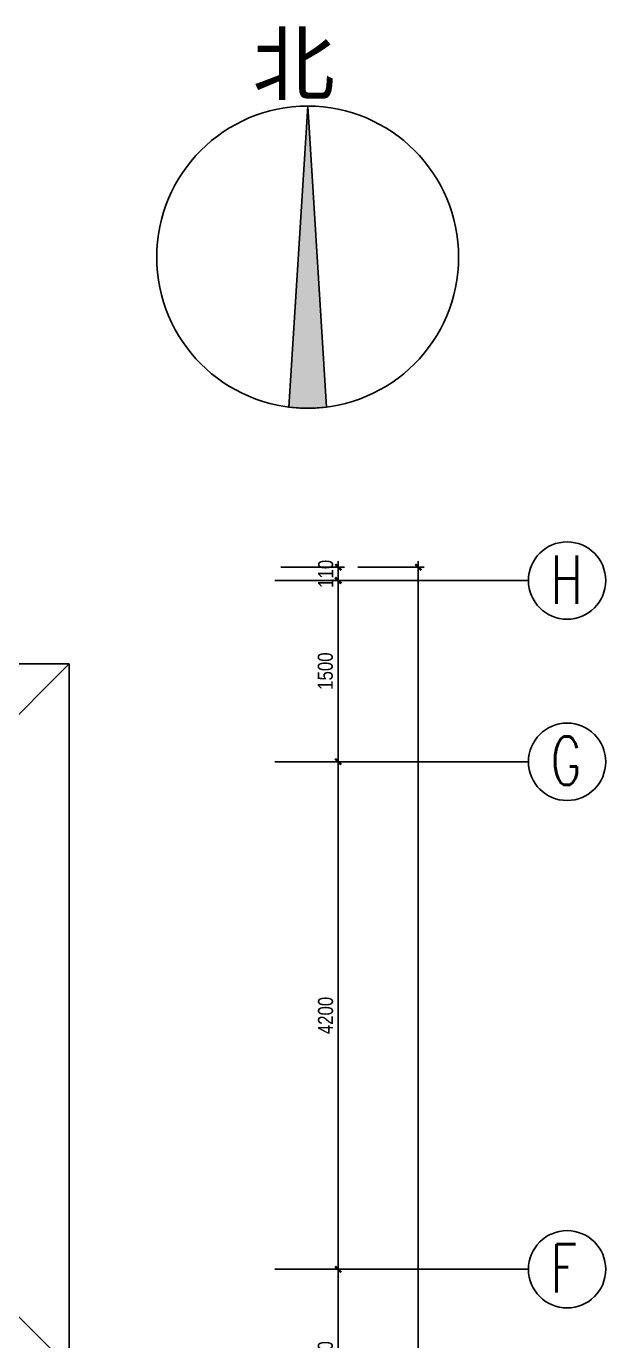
# Model space of a CAD drawing. Extents: x 160245 to 405305, y -111140 to 232735.
# Drawn here: x 179451 to 184248, y 221858 to 232735 of the extents above; entities that cross this region are included whole.
import ezdxf
from ezdxf.enums import TextEntityAlignment as Align

# ---------------------------------------------------------------- set-up
doc = ezdxf.new("R2010")
doc.units = 0
doc.header["$LTSCALE"] = 10
doc.header["$MEASUREMENT"] = 0
doc.layers.get('Defpoints').update_dxf_attribs({"color": 229})
for name, color, linetype in [('P-o 原建筑尺寸', 8, 'Continuous'), ('P-Stair 楼梯（原建筑设备）', 159, 'Continuous'), ('指北针', 2, 'Continuous')]:
    doc.layers.add(name, color=color, linetype=linetype)
doc.styles.add('1', font='simplex.shx', dxfattribs={"width": 0.8, "height": 3})
doc.styles.add('PDC DIM', font='PMingLiU-ExtB.ttf', dxfattribs={"width": 0.85})
doc.dimstyles.new('PDC-A2', dxfattribs={"dimscale": 0, "dimtxt": 2.5, "dimasz": 1, "dimexe": 1, "dimexo": 1, "dimgap": 0.7, "dimtad": 1, "dimdec": 0, "dimtxsty": 'PDC DIM', "dimblk": 'ARCHTICK', "dimcen": 1, "dimdle": 1, "dimclrd": 8, "dimclre": 8, "dimclrt": 9, "dimadec": 0, "dimazin": 0, "dimtfac": 1, "dimtdec": 0, "dimtix": 1, "dimtmove": 2, "dimatfit": 3, "dimldrblk": 'PDC A2 T R', "dimfxl": 10, "dimfxlon": 1, "dimarcsym": 0})

# ---------------------------------------------------------------- blocks, each defined once
blk = doc.blocks.new('_ArchTick')
at = {"color": 0, "linetype": 'ByBlock', "const_width": 0.4}
blk.add_lwpolyline([(-0.5, -0.5), (0.5, 0.5)], dxfattribs=at)
blk = doc.blocks.new('*D1382')
at = {"layer": 'Defpoints', "color": 0}
for p in [(181508, 228149), (181508, 226649), (182033, 226649)]:
    blk.add_point(p, dxfattribs=at)
at = {"layer": 'P-o 原建筑尺寸', "color": 8, "lineweight": -2}
for p, q in [((181558, 228149), (182083, 228149)), ((182033, 228199), (182033, 226599)), ((181558, 226649), (182083, 226649))]:
    blk.add_line(p, q, dxfattribs=at)
at = {"layer": 'P-o 原建筑尺寸', "color": 8, "lineweight": -2, "xscale": 50, "yscale": 50, "zscale": 50}
for p, rotation in [((182033, 228149), 90), ((182033, 226649), 270)]:
    blk.add_blockref('_ArchTick', p, dxfattribs=dict(at, rotation=rotation))
at = {"layer": 'P-o 原建筑尺寸', "color": 9, "insert": (181927, 227399), "char_height": 125, "attachment_point": 5, "rotation": 90, "style": 'PDC DIM'}
blk.add_mtext('1500', dxfattribs=at)
blk = doc.blocks.new('PDC A2 T R')
at = {"color": 0, "linetype": 'ByBlock'}
blk.add_line((0, 0), (-2, 0), dxfattribs=at)
for points in [[(-2.15, 0.89), (-1.49, 1.35), (-0.6, 0), (0, 0)], [(-2.15, -0.89), (-1.49, -1.35), (-0.6, 0), (0, 0)]]:
    blk.add_solid(points, dxfattribs=at)
blk = doc.blocks.new('*D1383')
at = {"layer": 'Defpoints', "color": 0}
for p in [(181508, 226649), (181508, 222449), (182033, 222449)]:
    blk.add_point(p, dxfattribs=at)
at = {"layer": 'P-o 原建筑尺寸', "color": 8, "lineweight": -2}
for p, q in [((182033, 226699), (182033, 222399)), ((181558, 226649), (182083, 226649)), ((181558, 222449), (182083, 222449))]:
    blk.add_line(p, q, dxfattribs=at)
at = {"layer": 'P-o 原建筑尺寸', "color": 8, "lineweight": -2, "xscale": 50, "yscale": 50, "zscale": 50}
for p, rotation in [((182033, 226649), 90), ((182033, 222449), 270)]:
    blk.add_blockref('_ArchTick', p, dxfattribs=dict(at, rotation=rotation))
at = {"layer": 'P-o 原建筑尺寸', "color": 9, "insert": (181929, 224549), "char_height": 125, "attachment_point": 5, "rotation": 90, "style": 'PDC DIM'}
blk.add_mtext('4200', dxfattribs=at)
blk = doc.blocks.new('*D1384')
at = {"layer": 'Defpoints', "color": 0}
for p in [(181508, 222449), (181508, 220949), (182033, 220949)]:
    blk.add_point(p, dxfattribs=at)
at = {"layer": 'P-o 原建筑尺寸', "color": 8, "lineweight": -2}
for p, q in [((182033, 222499), (182033, 220899)), ((181558, 222449), (182083, 222449)), ((181558, 220949), (182083, 220949))]:
    blk.add_line(p, q, dxfattribs=at)
at = {"layer": 'P-o 原建筑尺寸', "color": 8, "lineweight": -2, "xscale": 50, "yscale": 50, "zscale": 50}
for p, rotation in [((182033, 222449), 90), ((182033, 220949), 270)]:
    blk.add_blockref('_ArchTick', p, dxfattribs=dict(at, rotation=rotation))
at = {"layer": 'P-o 原建筑尺寸', "color": 9, "insert": (181927, 221699), "char_height": 125, "attachment_point": 5, "rotation": 90, "style": 'PDC DIM'}
blk.add_mtext('1500', dxfattribs=at)
blk = doc.blocks.new('*D1389')
at = {"layer": 'Defpoints', "color": 0}
for p in [(181508, 228259), (182034, 228259), (181508, 228149)]:
    blk.add_point(p, dxfattribs=at)
at = {"layer": 'P-o 原建筑尺寸', "color": 8, "lineweight": -2}
for p, q in [((181558, 228259), (182084, 228259)), ((182034, 228259), (182034, 228309)), ((182034, 228149), (182034, 228259)), ((181558, 228149), (182084, 228149)), ((182034, 228149), (182034, 228099))]:
    blk.add_line(p, q, dxfattribs=at)
at = {"layer": 'P-o 原建筑尺寸', "color": 8, "lineweight": -2, "xscale": 50, "yscale": 50, "zscale": 50}
for p, rotation in [((182034, 228259), 270), ((182034, 228149), 90)]:
    blk.add_blockref('_ArchTick', p, dxfattribs=dict(at, rotation=rotation))
at = {"layer": 'P-o 原建筑尺寸', "color": 9, "insert": (181930, 228204), "char_height": 125, "attachment_point": 5, "rotation": 90, "style": 'PDC DIM'}
blk.add_mtext('110', dxfattribs=at)
blk = doc.blocks.new('*D1390')
at = {"layer": 'Defpoints', "color": 0}
for p in [(181944, 228259), (181894, 210249), (182696, 210249)]:
    blk.add_point(p, dxfattribs=at)
at = {"layer": 'P-o 原建筑尺寸', "color": 8, "lineweight": -2}
for p, q in [((182196, 228259), (182746, 228259)), ((182696, 228309), (182696, 210199)), ((182196, 210249), (182746, 210249))]:
    blk.add_line(p, q, dxfattribs=at)
at = {"layer": 'P-o 原建筑尺寸', "color": 8, "lineweight": -2, "xscale": 50, "yscale": 50, "zscale": 50}
for p, rotation in [((182696, 228259), 90), ((182696, 210249), 270)]:
    blk.add_blockref('_ArchTick', p, dxfattribs=dict(at, rotation=rotation))
at = {"layer": 'P-o 原建筑尺寸', "color": 9, "insert": (182591, 219254), "char_height": 125, "attachment_point": 5, "rotation": 90, "style": 'PDC DIM'}
blk.add_mtext('18010', dxfattribs=at)

msp = doc.modelspace()

# ---------------------------------------------------------------- hatches: boundary and pattern name
msp.add_hatch(color=256).paths.add_polyline_path([(181780.4, 232074.8), (181624.5, 229584.6, 0.0000095), (181624.6, 229584.6), (181702.3, 229577.3, 0.0000207), (181702.4, 229577.3), (181780.4, 229574.8), (181858.4, 229577.3, 0.0000256), (181858.5, 229577.3), (181936.2, 229584.6, 0.0000095), (181936.2, 229584.6)])

# ---------------------------------------------------------------- linework, layer by layer
at = {"layer": 'P-o 原建筑尺寸'}
for p, q in [((183607.9, 228148.5), (181507.9, 228148.5)), ((183607.9, 226648.5), (181507.9, 226648.5)), ((183607.9, 222448.5), (181507.9, 222448.5))]:
    msp.add_line(p, q, dxfattribs=at)
for centre in [(183927.9, 228148.5), (183927.9, 226648.5), (183927.9, 222448.5)]:
    msp.add_circle(centre, 320, dxfattribs=at)
at = {"layer": 'P-Stair 楼梯（原建筑设备）'}
for p, q in [((179805.5, 227458.5), (175505.5, 227458.5)), ((179805.5, 227458.5), (179105.5, 226758.5)), ((179805.5, 221638.5), (179805.5, 227458.5)), ((179105.5, 222338.5), (179805.5, 221638.5))]:
    msp.add_line(p, q, dxfattribs=at)
at = {"layer": '指北针'}
msp.add_circle((181780.4, 230824.8), 1250, dxfattribs=at)
for points, invisible_edges in [([(181780.4, 232074.8), (181936.2, 229584.6), (181624.5, 229584.6)], 6), ([(181858.4, 229577.3), (181780.4, 229574.8), (181624.5, 229584.6)], 14), ([(181936.2, 229584.6), (181858.4, 229577.3), (181624.5, 229584.6)], 14), ([(181780.4, 229574.8), (181702.3, 229577.3), (181624.5, 229584.6)], 12)]:
    msp.add_3dface(points, dxfattribs=dict(at, invisible_edges=invisible_edges))

# ---------------------------------------------------------------- texts
at = {"layer": 'P-o 原建筑尺寸', "style": '1', "width": 0.7}
for s, p in [('H', (183793.5, 227956.5)), ('G', (183793.5, 226456.5)), ('F', (183793.5, 222256.5))]:
    msp.add_text(s, height=400, dxfattribs=at).set_placement(p)
at = {"layer": '指北针', "style": '1'}
msp.add_text('北', height=500, dxfattribs=at).set_placement((182005.9, 232174.8), align=Align.RIGHT)

# ---------------------------------------------------------------- dimensions: what is measured, and where the dimension line sits
at = {"layer": 'P-o 原建筑尺寸'}
for base, p1, p2, picture, middle in [((182034.2, 228258.5), (181507.9, 228148.5), (181507.9, 228258.5), '*D1389', (181929.6, 228203.5)), ((182695.9, 210248.5), (181943.7, 228258.5), (181893.7, 210248.5), '*D1390', (182591.3, 219253.5)), ((182033.2, 226648.5), (181507.9, 228148.5), (181507.9, 226648.5), '*D1382', (181927.5, 227398.5)), ((182033.2, 222448.5), (181507.9, 226648.5), (181507.9, 222448.5), '*D1383', (181928.6, 224548.5)), ((182033.2, 220948.5), (181507.9, 222448.5), (181507.9, 220948.5), '*D1384', (181927.5, 221698.5))]:
    dim = msp.add_linear_dim(base=base, p1=p1, p2=p2, angle=90, dimstyle='PDC-A2', override={"dimscale": 50}, dxfattribs=at)
    dim.commit()
    dim.dimension.update_dxf_attribs({"geometry": picture, "text_midpoint": middle})

doc.saveas('drawing.dxf')
